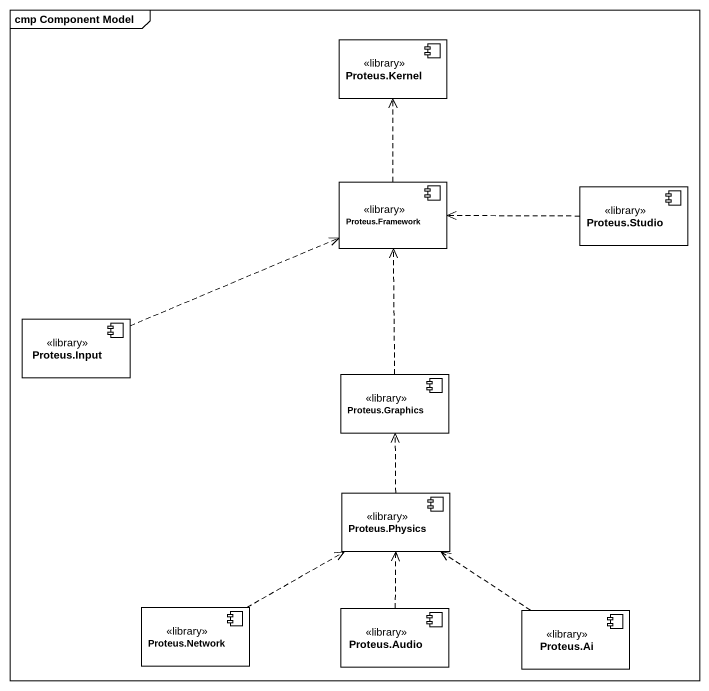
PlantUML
@startuml
mainframe cmp Component Model
component "Proteus.Kernel" as Proteus_Kernel <<library>>
component "Proteus.Framework" as Proteus_Framework <<library>>
component "Proteus.Studio" as Proteus_Studio <<library>>
component "Proteus.Input" as Proteus_Input <<library>>
component "Proteus.Graphics" as Proteus_Graphics <<library>>
component "Proteus.Physics" as Proteus_Physics <<library>>
component "Proteus.Network" as Proteus_Network <<library>>
component "Proteus.Audio" as Proteus_Audio <<library>>
component "Proteus.Ai" as Proteus_Ai <<library>>
Proteus_Framework .up.> Proteus_Kernel
Proteus_Studio .left.> Proteus_Framework
Proteus_Input .right.> Proteus_Framework
Proteus_Graphics .up.> Proteus_Framework
Proteus_Physics .up.> Proteus_Graphics
Proteus_Network .right.> Proteus_Physics
Proteus_Audio .up.> Proteus_Physics
Proteus_Ai .up.> Proteus_Physics
@enduml
